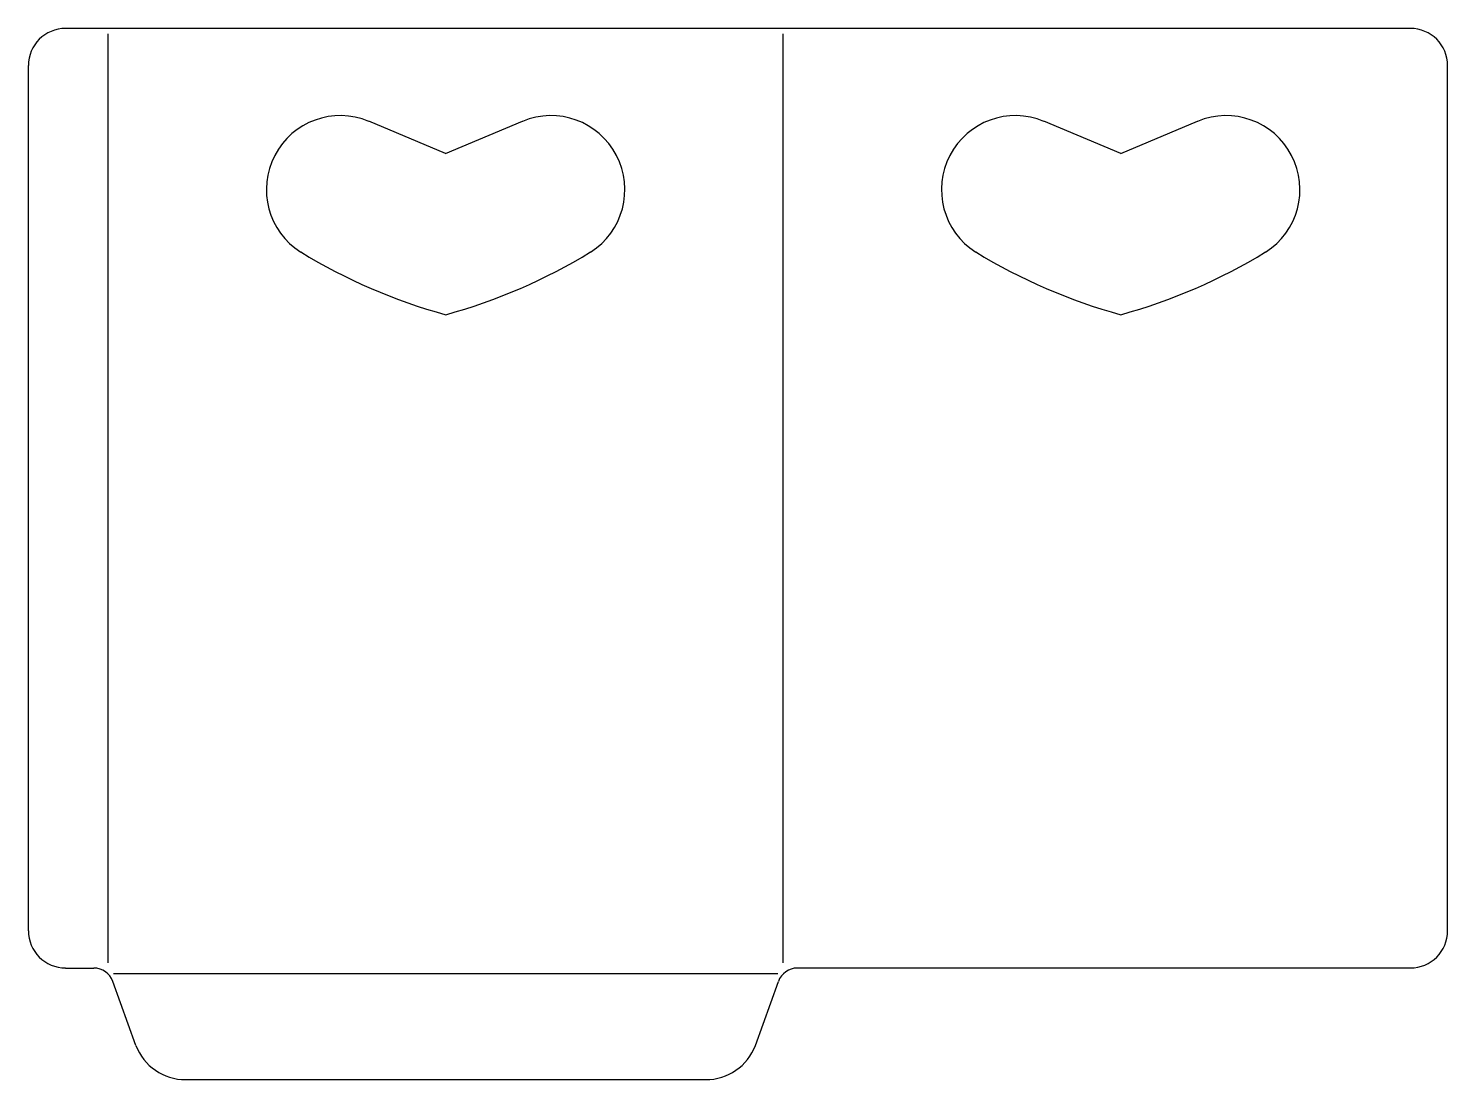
# Model space of a CAD drawing. Extents: x 402 to 602, y 277 to 425.
import ezdxf

# ---------------------------------------------------------------- set-up
doc = ezdxf.new("R2010")
doc.units = 0
doc.layers.get('0').update_dxf_attribs({"linetype": 'CONTINUOUS'})

msp = doc.modelspace()

# ---------------------------------------------------------------- linework, layer by layer
for p, q in [((596.43, 425.47), (406.91, 425.47)), ((412.91, 293.78), (412.91, 424.72)), ((508.04, 293.78), (508.04, 424.72)), ((401.67, 298.28), (401.67, 420.22)), ((601.67, 298.28), (601.67, 420.22)), ((460.47, 407.85), (449.64, 412.37)), ((460.47, 407.85), (471.3, 412.37)), ((555.6, 407.85), (544.77, 412.37)), ((555.6, 407.85), (566.43, 412.37)), ((406.91, 293.03), (410.89, 293.03)), ((413.65, 292.28), (507.29, 292.28)), ((596.43, 293.03), (510.05, 293.03)), ((416.82, 282.11), (413.58, 291.14)), ((504.12, 282.11), (507.36, 291.14)), ((423.81, 277.3), (497.13, 277.3))]:
    msp.add_line(p, q)
for centre, radius, start, end in [((406.91, 420.22), 5.24, 90, 180), ((596.43, 420.22), 5.24, 0, 90), ((445.63, 402.75), 10.42, 67.3454, 237.6295), ((475.31, 402.75), 10.42, 302.3705, 112.6546), ((540.76, 402.75), 10.42, 67.3454, 237.6295), ((570.44, 402.75), 10.42, 302.3705, 112.6546), ((481.61, 461.94), 79.68, 238.564, 254.6174), ((439.34, 461.94), 79.68, 285.3826, 301.436), ((576.74, 461.94), 79.68, 238.564, 254.6174), ((534.47, 461.94), 79.68, 285.3826, 301.436), ((406.91, 298.28), 5.24, 180, 270), ((596.43, 298.28), 5.24, 270, 0), ((410.89, 290.17), 2.86, 19.6985, 90), ((510.05, 290.17), 2.86, 90, 160.3015), ((423.81, 284.79), 7.49, 201.0253, 270), ((497.13, 284.79), 7.49, 270, 338.9747)]:
    msp.add_arc(centre, radius, start, end)

doc.saveas('drawing.dxf')
